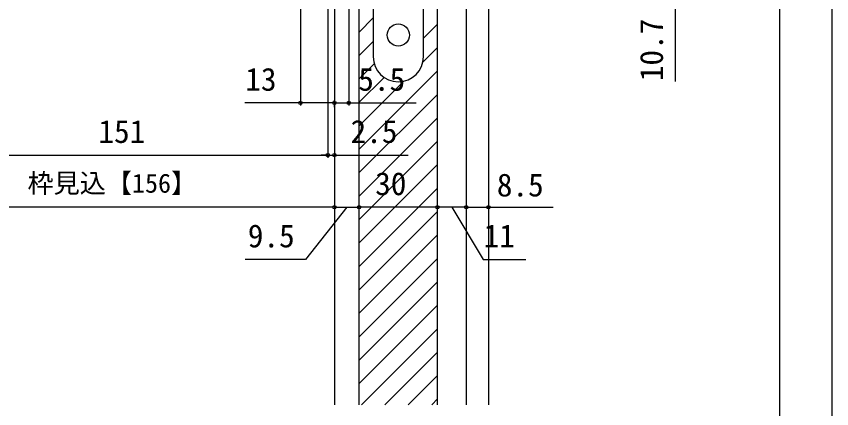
# Model space of a CAD drawing. Units: millimetres, scale not verified. Extents: x -525 to 525, y -783 to 779.
# Drawn here: x -343.3 to -31, y 119.9 to 270.3 of the extents above; entities that cross this region are included whole.
import ezdxf
from ezdxf.enums import TextEntityAlignment as Align

# ---------------------------------------------------------------- set-up
doc = ezdxf.new("R2010")
doc.units = ezdxf.units.MM
doc.header["$LTSCALE"] = 4
for name, color, linetype in [('0-4_YKK_12', 2, 'Continuous'), ('0-5_YKK_13', 4, 'Continuous'), ('0-7_YKK_D', 6, 'Continuous')]:
    doc.layers.add(name, color=color, linetype=linetype)
doc.styles.add('ＭＳ ゴシック', font='')
doc.styles.get('ＭＳ ゴシック').set_extended_font_data('MS Gothic')

msp = doc.modelspace()

# ---------------------------------------------------------------- linework, layer by layer
at = {"layer": '0-4_YKK_12'}
for p, q in [((-171, 346.298), (-171, 121.413)), ((-162.5, 346.298), (-162.5, 121.413)), ((-221.5, 297.293), (-221.5, 121.413)), ((-212, 121.413), (-212, 289.298)), ((-182, 121.413), (-182, 289.298)), ((-212, 264.255), (-206.6, 269.655)), ((-187.4, 261.914), (-182, 267.314)), ((-212, 255.275), (-206.6, 260.675)), ((-187.631, 252.702), (-182, 258.334)), ((-212, 246.294), (-206.209, 252.086)), ((-212, 219.354), (-182, 249.354)), ((-212, 237.314), (-202.432, 246.882)), ((-212, 228.334), (-194.905, 245.429)), ((-212, 210.373), (-182, 240.373)), ((-212, 201.393), (-182, 231.393)), ((-212, 192.413), (-182, 222.413)), ((-212, 183.433), (-182, 213.433)), ((-212, 174.452), (-182, 204.452)), ((-212, 165.472), (-182, 195.472)), ((-212, 156.492), (-182, 186.492)), ((-212, 147.512), (-182, 177.512)), ((-212, 138.531), (-182, 168.531)), ((-212, 129.551), (-182, 159.551)), ((-211.158, 121.413), (-182, 150.571)), ((-202.178, 121.413), (-182, 141.591)), ((-193.198, 121.413), (-182, 132.61)), ((-184.218, 121.413), (-182, 123.63))]:
    msp.add_line(p, q, dxfattribs=at)
at = {"layer": '0-5_YKK_13'}
for p, q in [((-206.6, 288.998), (-206.6, 254.798)), ((-187.4, 254.798), (-187.4, 288.998))]:
    msp.add_line(p, q, dxfattribs=at)
msp.add_circle((-197, 263.098), 4.25, dxfattribs=at)
for start, end in [(180, 270), (270, 0)]:
    msp.add_arc((-197, 254.798), 9.6, start, end, dxfattribs=at)
at = {"layer": '0-7_YKK_D'}
for p, q in [((-216, 296.798), (-216, 236.098)), ((-234.5, 296.298), (-234.5, 236.098)), ((-30.995, 286.798), (-30.995, -92.214)), ((-224, 278.298), (-224, 216.098)), ((-50.995, 278.798), (-50.995, -83.212)), ((-221.5, 241.018), (-221.5, 216.098)), ((-221.5, 241.018), (-221.5, 236.098)), ((-221.5, 235.414), (-221.5, 238.098)), ((-224, 236.1), (-224, 216.098)), ((-375, 217.098), (-224, 217.098)), ((-224, 217.098), (-226.55, 217.098)), ((-224, 217.098), (-221.5, 217.098)), ((-221.5, 217.098), (-193.173, 217.098)), ((-221.5, 197.098), (-377.5, 197.098)), ((-221.5, 197.098), (-212, 197.098)), ((-182, 197.098), (-212, 197.098)), ((-171, 197.098), (-182, 197.098))]:
    msp.add_line(p, q, dxfattribs=at)
for points in [[(-90.995, 289.298), (-90.995, 278.598), (-90.995, 245.252)], [(-221.5, 237.098), (-234.5, 237.098), (-255.777, 237.098)], [(-221.5, 237.098), (-216, 237.098), (-190.223, 237.098)], [(-216.75, 197.098), (-232.534, 177.098), (-255.693, 177.098)], [(-176.5, 197.098), (-164.5, 177.098), (-148.159, 177.098)], [(-171, 197.098), (-162.5, 197.098), (-137.655, 197.098)]]:
    msp.add_lwpolyline(points, dxfattribs=at)
for centre in [(-234.5, 237.098), (-221.5, 237.098), (-221.5, 237.098), (-216, 237.098), (-224, 217.098), (-224, 217.098), (-221.5, 217.098), (-221.5, 197.098), (-221.5, 197.098), (-212, 197.098), (-212, 197.098), (-182, 197.098), (-182, 197.098), (-171, 197.098), (-171, 197.098), (-162.5, 197.098)]:
    msp.add_circle(centre, 0.637, dxfattribs=at)

# ---------------------------------------------------------------- texts
at = {"layer": '0-7_YKK_D', "style": 'ＭＳ ゴシック'}
msp.add_text('10.7', height=8.798, rotation=90, dxfattribs=at).set_placement((-92.995, 245.411), align=Align.BOTTOM_LEFT)
for s, height, p in [('13', 8.798, (-255.618, 239.098)), ('5.5', 8.798, (-212.336, 239.098)), ('151', 8.798, (-311.875, 219.098)), ('2.5', 8.798, (-215.286, 219.098)), ('枠見込【156】', 7.331, (-339.017, 200.461)), ('30', 8.798, (-205.864, 199.098)), ('8.5', 8.798, (-159.268, 198.598)), ('9.5', 8.798, (-254.647, 179.098)), ('11', 8.798, (-164.341, 179.098))]:
    msp.add_text(s, height=height, dxfattribs=at).set_placement(p, align=Align.BOTTOM_LEFT)

doc.saveas('drawing.dxf')
